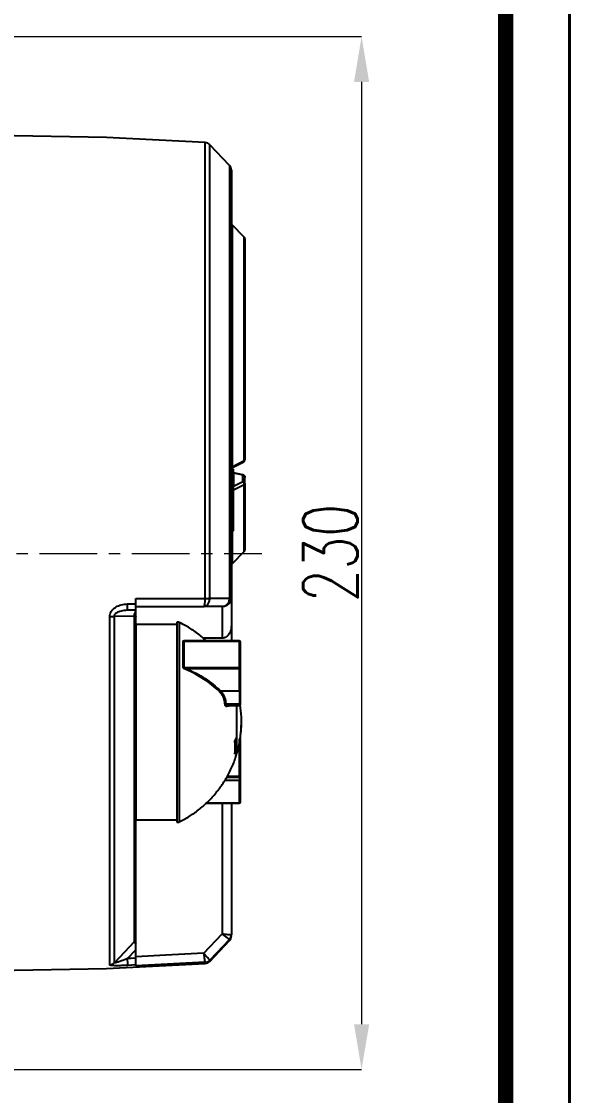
# Model space of a CAD drawing. Header units: millimetres. Extents: x 2126 to 3741, y 477 to 1658.
# Drawn here: x 3620.1 to 3740.7, y 1238 to 1474.4 of the extents above; entities that cross this region are included whole.
import ezdxf

# ---------------------------------------------------------------- set-up
doc = ezdxf.new("R2010")
doc.units = ezdxf.units.MM
doc.linetypes.add('CENTERX2', pattern=[20.32, 12.7, -2.54, 2.54, -2.54])
doc.layers.add('AM_5', color=3, linetype='Continuous', lineweight=25)
doc.layers.add('粗实线', color=7, linetype='Continuous', lineweight=40)
doc.styles.add('SLDTEXTSTYLE1', font='txt.shx', dxfattribs={"width": 0.7, "bigfont": 'gbcbig.shx'})
doc.dimstyles.new('SLDDIMSTYLE12$0', dxfattribs={"dimtxt": 12, "dimasz": 10, "dimexe": 0, "dimexo": 0.0625, "dimgap": 0.875, "dimtad": 1, "dimdec": 1, "dimlfac": 1.8, "dimrnd": 1e-09, "dimzin": 12, "dimdsep": 46, "dimtxsty": 'SLDTEXTSTYLE1', "dimcen": 0.09, "dimdle": 8.16, "dimclrd": 3, "dimclre": 3, "dimadec": 0, "dimazin": 3, "dimtfac": 1, "dimtdec": 1, "dimtofl": 0, "dimtmove": 0, "dimatfit": 3, "dimfxl": 0, "dimfrac": 2, "dimtolj": 1, "dimlwd": 5, "dimlwe": 5, "dimarcsym": 0})

# ---------------------------------------------------------------- blocks, each defined once
blk = doc.blocks.new('*D17')
at = {"layer": 'AM_5', "color": 3, "lineweight": 5, "transparency": 16777216}
blk.add_line((3507.42, 1471.1), (3694.98, 1471.1), dxfattribs=at)
at = {"layer": 'AM_5', "color": 3, "linetype": 'Continuous', "lineweight": 5, "transparency": 16777216}
for p, q in [((3694.98, 1461.1), (3694.98, 1253.67)), ((3507.42, 1243.67), (3694.98, 1243.67))]:
    blk.add_line(p, q, dxfattribs=at)
at = {"layer": 'AM_5', "color": 3, "transparency": 16777216}
for points in [[(3693.32, 1461.1), (3696.65, 1461.1), (3694.98, 1471.1)], [(3693.32, 1253.67), (3696.65, 1253.67), (3694.98, 1243.67)]]:
    blk.add_solid(points, dxfattribs=at)
at = {"layer": 'Defpoints', "color": 0, "transparency": 16777216}
for p in [(3507.36, 1471.1), (3507.36, 1243.67), (3694.98, 1243.67)]:
    blk.add_point(p, dxfattribs=at)
at = {"layer": 'AM_5', "color": 0, "transparency": 16777216, "insert": (3688.11, 1357.38), "char_height": 12, "attachment_point": 5, "rotation": 90, "style": 'SLDTEXTSTYLE1'}
blk.add_mtext('\\A1;230', dxfattribs=at)
blk = doc.blocks.new('图框2')
blk.add_line((23795.37, 6629.57), (23795.37, 7810.82))
at = {"const_width": 3.38}
blk.add_lwpolyline([(23781.31, 7796.75), (22251.31, 7796.75), (22251.31, 6643.63), (23781.31, 6643.63)], close=True, dxfattribs=at)

msp = doc.modelspace()

# ---------------------------------------------------------------- linework, layer by layer
at = {"color": 7, "linetype": 'Continuous', "lineweight": 25}
for p, q in [((3638.848, 1448.863), (3509.322, 1451.125)), ((3660.576, 1447.724), (3638.848, 1448.863)), ((3665.91, 1442.702), (3661.586, 1447.259)), ((3669.175, 1426.897), (3666.468, 1429.614)), ((3669.175, 1377.751), (3669.175, 1426.897)), ((3669.322, 1426.545), (3669.322, 1423.959)), ((3666.322, 1422.281), (3666.322, 1421.928)), ((3669.321, 1377.901), (3669.321, 1379.194)), ((3666.321, 1376.031), (3666.328, 1376.103)), ((3666.321, 1372.34), (3666.321, 1375.971)), ((3666.468, 1376.391), (3669.175, 1377.751)), ((3666.6, 1376.227), (3669.045, 1377.453)), ((3666.6, 1376.227), (3669.045, 1377.453)), ((3666.321, 1375.85), (3666.821, 1375.85)), ((3666.321, 1375.723), (3666.821, 1375.723)), ((3666.321, 1375.659), (3666.821, 1375.659)), ((3666.349, 1375.467), (3666.821, 1375.467)), ((3666.821, 1375.723), (3666.821, 1375.85)), ((3666.821, 1375.471), (3666.821, 1375.723)), ((3666.821, 1375.467), (3666.821, 1375.659)), ((3666.821, 1375.072), (3666.821, 1375.467)), ((3666.821, 1375.34), (3666.821, 1375.467)), ((3666.821, 1375.051), (3666.821, 1375.34)), ((3666.821, 1375.051), (3668.821, 1374.583)), ((3668.821, 1374.583), (3666.821, 1375.051)), ((3666.821, 1375.051), (3666.821, 1372.399)), ((3668.821, 1373.138), (3668.821, 1374.583)), ((3669.053, 1374.527), (3668.867, 1374.605)), ((3669.053, 1374.527), (3668.867, 1374.605)), ((3669.257, 1374.285), (3669.285, 1374.203)), ((3669.305, 1374.144), (3669.289, 1374.209)), ((3669.305, 1374.129), (3669.321, 1373.998)), ((3669.321, 1372.705), (3669.321, 1373.998)), ((3666.321, 1372.399), (3666.821, 1372.399)), ((3666.321, 1372.262), (3666.821, 1372.262)), ((3666.321, 1371.85), (3666.821, 1371.85)), ((3666.821, 1372.134), (3668.821, 1373.138)), ((3666.821, 1371.322), (3669.175, 1372.502)), ((3666.821, 1372.262), (3666.821, 1372.399)), ((3666.821, 1371.85), (3666.821, 1372.262)), ((3669.175, 1357.737), (3669.175, 1372.502)), ((3666.321, 1370.414), (3666.821, 1370.414)), ((3666.821, 1364.231), (3666.821, 1370.414)), ((3666.321, 1362.932), (3666.321, 1365.676)), ((3666.321, 1364.231), (3666.821, 1364.231)), ((3666.321, 1362.795), (3666.821, 1362.795)), ((3666.321, 1362.383), (3666.821, 1362.383)), ((3666.321, 1362.367), (3666.821, 1362.367)), ((3666.321, 1362.246), (3666.821, 1362.246)), ((3666.468, 1362.246), (3666.468, 1355.03)), ((3666.821, 1362.383), (3666.821, 1362.795)), ((3666.468, 1355.03), (3669.175, 1357.737)), ((3643.456, 1346.166), (3645.321, 1346.198)), ((3645.321, 1346.198), (3645.321, 1347.374)), ((3645.321, 1347.374), (3660.575, 1347.372)), ((3645.321, 1345.594), (3660.272, 1345.594)), ((3660.272, 1345.594), (3660.5, 1345.656)), ((3660.272, 1345.594), (3660.317, 1345.646)), ((3664.321, 1345.594), (3660.272, 1345.594)), ((3660.576, 1347.39), (3660.575, 1347.372)), ((3661.582, 1347.372), (3661.585, 1347.441)), ((3661.585, 1347.441), (3665.908, 1347.433)), ((3664.321, 1345.594), (3664.321, 1338.642)), ((3665.908, 1347.433), (3665.909, 1347.474)), ((3666.321, 1347.594), (3666.315, 1347.433)), ((3640.585, 1343.477), (3644.909, 1343.56)), ((3642.922, 1344.825), (3643.416, 1344.872)), ((3643.083, 1344.802), (3643.403, 1344.85)), ((3643.403, 1344.85), (3645.321, 1344.883)), ((3645.321, 1343.409), (3645.321, 1344.584)), ((3654.321, 1341.678), (3645.321, 1341.678)), ((3654.821, 1342.178), (3654.321, 1342.178)), ((3654.321, 1342.178), (3654.321, 1304.622)), ((3654.821, 1342.178), (3654.821, 1304.622)), ((3666.321, 1341.342), (3666.321, 1338.028)), ((3664.321, 1338.642), (3660.095, 1338.642)), ((3655.742, 1332.226), (3655.742, 1338.014)), ((3668.121, 1338.028), (3655.836, 1338.028)), ((3655.838, 1337.994), (3655.838, 1332.213)), ((3655.838, 1337.994), (3668.121, 1337.994)), ((3668.121, 1338.028), (3668.121, 1337.97)), ((3668.121, 1337.994), (3668.121, 1338.028)), ((3668.121, 1332.213), (3668.121, 1337.994)), ((3668.321, 1334.794), (3668.321, 1337.828)), ((3668.321, 1335.239), (3668.321, 1337.828)), ((3668.321, 1332.101), (3668.321, 1335.239)), ((3655.838, 1332.213), (3668.121, 1332.213)), ((3656.409, 1331.959), (3668.121, 1331.959)), ((3668.121, 1331.959), (3668.121, 1332.213)), ((3668.121, 1327.027), (3668.121, 1331.959)), ((3668.321, 1327.168), (3668.321, 1332.101)), ((3663.941, 1327.027), (3668.121, 1327.027)), ((3668.121, 1327.027), (3668.121, 1324.102)), ((3668.121, 1324.102), (3665.096, 1324.102)), ((3668.121, 1323.907), (3668.121, 1324.102)), ((3665.472, 1323.654), (3665.225, 1323.621)), ((3665.395, 1323.845), (3668.121, 1323.845)), ((3665.398, 1323.849), (3665.518, 1323.865)), ((3665.398, 1323.849), (3668.121, 1323.849)), ((3667.518, 1316.849), (3667.518, 1323.845)), ((3667.521, 1313.178), (3667.521, 1323.845)), ((3668.121, 1323.849), (3668.121, 1323.907)), ((3668.121, 1323.845), (3668.121, 1323.849)), ((3667.11, 1315.935), (3667.518, 1316.849)), ((3668.121, 1308.275), (3668.121, 1316.511)), ((3668.321, 1316.291), (3668.321, 1316.307)), ((3667.518, 1314.02), (3667.11, 1313.107)), ((3667.185, 1314.02), (3667.518, 1314.02)), ((3667.486, 1313.178), (3667.521, 1313.178)), ((3667.518, 1313.178), (3667.518, 1314.02)), ((3668.021, 1314.132), (3668.321, 1314.132)), ((3665.315, 1308.081), (3668.121, 1308.081)), ((3665.398, 1308.275), (3668.121, 1308.275)), ((3668.121, 1308.139), (3668.121, 1308.275)), ((3668.121, 1308.081), (3668.121, 1308.139)), ((3668.121, 1308.088), (3668.121, 1308.081)), ((3668.121, 1308.081), (3668.121, 1307.319)), ((3668.321, 1305.117), (3668.321, 1308.255)), ((3668.321, 1307.46), (3668.321, 1307.965)), ((3668.321, 1302.528), (3668.321, 1307.46)), ((3668.121, 1307.319), (3664.877, 1307.319)), ((3668.121, 1302.386), (3668.121, 1307.319)), ((3668.321, 1302.528), (3668.321, 1305.117)), ((3654.321, 1304.622), (3654.321, 1298.178)), ((3654.821, 1304.622), (3654.821, 1298.178)), ((3660.773, 1302.328), (3668.121, 1302.328)), ((3660.835, 1302.386), (3668.121, 1302.386)), ((3664.321, 1302.328), (3664.321, 1273.553)), ((3666.321, 1302.328), (3666.321, 1273.353)), ((3668.121, 1302.328), (3668.121, 1302.386)), ((3668.121, 1302.362), (3668.121, 1302.328)), ((3645.321, 1298.678), (3654.321, 1298.678)), ((3654.321, 1298.178), (3654.821, 1298.178)), ((3660.272, 1269.273), (3664.321, 1273.553)), ((3665.908, 1272.325), (3661.585, 1267.755)), ((3661.585, 1267.508), (3665.909, 1272.064)), ((3665.909, 1272.323), (3665.908, 1272.325)), ((3665.909, 1272.323), (3665.909, 1272.064)), ((3666.318, 1273.354), (3666.321, 1273.353)), ((3644.909, 1271.78), (3640.585, 1267.193)), ((3643.469, 1268.103), (3645.321, 1270.067)), ((3645.321, 1268.197), (3645.321, 1270.067)), ((3660.575, 1267.292), (3645.321, 1266.49)), ((3660.575, 1267.292), (3660.575, 1267.291)), ((3660.575, 1267.043), (3660.575, 1267.291)), ((3661.585, 1267.755), (3661.583, 1267.758)), ((3661.585, 1267.508), (3661.585, 1267.755)), ((3509.321, 1263.644), (3638.847, 1265.904)), ((3638.847, 1265.904), (3660.575, 1267.043)), ((3645.321, 1266.704), (3643.522, 1266.612)), ((3645.321, 1266.49), (3645.321, 1266.704))]:
    msp.add_line(p, q, dxfattribs=at)
at = {"color": 1, "linetype": 'CENTERX2', "lineweight": 18}
msp.add_line((3034.821, 1357.277), (3673.038, 1357.277), dxfattribs=at)
at = {"color": 7, "linetype": 'Continuous', "lineweight": 25, "flags": 128}
for points in [[(3660.576, 1347.39), (3660.576, 1352.998), (3660.576, 1358.623), (3660.576, 1364.243), (3660.576, 1369.836), (3660.576, 1375.382), (3660.576, 1380.857), (3660.576, 1386.242), (3660.576, 1391.514), (3660.576, 1396.654), (3660.576, 1401.642), (3660.576, 1406.458), (3660.576, 1411.084), (3660.576, 1415.502), (3660.576, 1419.694), (3660.576, 1423.645), (3660.576, 1427.338), (3660.576, 1430.761), (3660.576, 1433.899), (3660.576, 1436.74), (3660.576, 1439.273), (3660.576, 1441.489), (3660.576, 1443.379), (3660.576, 1444.935), (3660.576, 1446.152), (3660.576, 1447.024), (3660.576, 1447.549), (3660.576, 1447.724)], [(3661.585, 1347.441), (3661.586, 1353.126), (3661.586, 1358.828), (3661.586, 1364.523), (3661.586, 1370.191), (3661.586, 1375.806), (3661.586, 1381.348), (3661.586, 1386.792), (3661.586, 1392.119), (3661.586, 1397.306), (3661.586, 1402.332), (3661.586, 1407.177), (3661.586, 1411.821), (3661.586, 1416.247), (3661.586, 1420.435), (3661.586, 1424.37), (3661.586, 1428.035), (3661.586, 1431.416), (3661.586, 1434.498), (3661.586, 1437.27), (3661.586, 1439.721), (3661.586, 1441.84), (3661.586, 1443.619), (3661.586, 1445.051), (3661.586, 1446.13), (3661.586, 1446.852), (3661.586, 1447.214), (3661.586, 1447.259)], [(3665.91, 1442.702), (3665.91, 1442.523), (3665.91, 1441.985), (3665.91, 1441.091), (3665.91, 1439.844), (3665.91, 1438.251), (3665.91, 1436.317), (3665.91, 1434.05), (3665.91, 1431.461), (3665.91, 1428.56), (3665.91, 1425.36), (3665.91, 1421.873), (3665.91, 1418.115), (3665.91, 1414.101), (3665.91, 1409.849), (3665.91, 1405.375), (3665.91, 1400.7), (3665.91, 1395.842), (3665.91, 1390.823), (3665.91, 1385.662), (3665.909, 1380.383), (3665.909, 1375.006), (3665.909, 1369.556), (3665.909, 1364.054), (3665.909, 1358.524), (3665.909, 1352.99), (3665.909, 1347.474)], [(3666.468, 1429.614), (3666.468, 1429.114), (3666.468, 1428.235), (3666.468, 1426.985), (3666.468, 1425.378), (3666.468, 1423.43), (3666.468, 1421.161), (3666.468, 1418.595), (3666.468, 1415.758), (3666.468, 1412.68), (3666.468, 1409.392), (3666.468, 1405.928), (3666.468, 1402.324), (3666.468, 1398.618), (3666.468, 1394.847), (3666.468, 1391.051), (3666.468, 1387.268), (3666.468, 1383.539), (3666.468, 1379.9), (3666.468, 1376.391)], [(3666.321, 1376.188), (3666.321, 1378.019), (3666.321, 1380.983), (3666.321, 1384.083), (3666.321, 1387.281), (3666.321, 1390.539), (3666.321, 1393.817), (3666.322, 1397.075), (3666.322, 1400.273), (3666.322, 1403.373), (3666.322, 1406.337), (3666.322, 1409.13), (3666.322, 1411.716), (3666.322, 1414.066), (3666.322, 1416.15), (3666.322, 1417.942), (3666.322, 1419.422), (3666.322, 1420.572), (3666.322, 1421.376), (3666.322, 1421.826), (3666.322, 1421.928)], [(3666.821, 1375.051), (3666.837, 1375.065), (3666.852, 1375.072), (3666.866, 1375.073), (3666.879, 1375.067), (3666.889, 1375.054), (3666.897, 1375.036)], [(3639.575, 1266.731), (3639.575, 1267.689), (3639.575, 1269.017), (3639.575, 1270.711), (3639.576, 1272.762), (3639.576, 1275.163), (3639.576, 1277.904), (3639.576, 1280.973), (3639.576, 1284.359), (3639.576, 1288.045), (3639.576, 1292.019), (3639.576, 1296.262), (3639.576, 1300.758), (3639.576, 1305.488), (3639.576, 1310.432), (3639.576, 1315.571), (3639.576, 1320.882), (3639.576, 1326.344), (3639.576, 1331.934), (3639.576, 1337.629), (3639.576, 1343.406)], [(3640.585, 1267.193), (3640.585, 1268.146), (3640.585, 1269.467), (3640.585, 1271.152), (3640.585, 1273.193), (3640.585, 1275.582), (3640.585, 1278.309), (3640.585, 1281.362), (3640.585, 1284.73), (3640.585, 1288.398), (3640.585, 1292.351), (3640.585, 1296.573), (3640.585, 1301.046), (3640.585, 1305.752), (3640.585, 1310.671), (3640.585, 1315.783), (3640.585, 1321.067), (3640.585, 1326.502), (3640.585, 1332.063), (3640.585, 1337.73), (3640.585, 1343.477)], [(3644.909, 1343.56), (3644.909, 1337.882), (3644.909, 1332.29), (3644.909, 1326.812), (3644.909, 1321.47), (3644.909, 1316.29), (3644.909, 1311.293), (3644.909, 1306.504), (3644.909, 1301.943), (3644.909, 1297.63), (3644.909, 1293.585), (3644.909, 1289.827), (3644.909, 1286.371), (3644.909, 1283.234), (3644.909, 1280.429), (3644.909, 1277.97), (3644.909, 1275.867), (3644.909, 1274.129), (3644.909, 1272.765), (3644.909, 1271.78)], [(3645.321, 1341.678), (3645.321, 1341.609), (3645.321, 1341.213), (3645.321, 1340.472), (3645.321, 1339.397), (3645.321, 1338.007), (3645.321, 1336.324), (3645.321, 1334.376), (3645.321, 1332.194), (3645.321, 1329.816), (3645.321, 1327.279), (3645.321, 1324.626), (3645.321, 1321.899), (3645.321, 1319.145), (3645.321, 1316.407), (3645.321, 1313.731), (3645.321, 1311.161), (3645.321, 1308.739), (3645.321, 1306.505), (3645.321, 1304.496), (3645.321, 1302.744), (3645.321, 1301.278), (3645.321, 1300.123), (3645.321, 1299.297), (3645.321, 1298.813), (3645.321, 1298.678)], [(3668.121, 1332.213), (3668.16, 1332.211), (3668.198, 1332.204), (3668.232, 1332.194), (3668.263, 1332.18), (3668.287, 1332.163), (3668.306, 1332.144), (3668.317, 1332.123), (3668.321, 1332.101)], [(3645.321, 1268.197), (3644.284, 1268.144), (3643.469, 1268.103)], [(3660.272, 1269.273), (3651.899, 1268.833), (3645.321, 1268.488)]]:
    msp.add_lwpolyline(points, dxfattribs=at)
at = {"color": 7, "linetype": 'Continuous', "lineweight": 25}
for centre, radius, start, end in [((3660.498, 1446.226), 1.5, 43.49969, 86.99969), ((3664.822, 1441.67), 1.5, 359.99969, 43.49969), ((3666.819, 1429.966), 0.498, 180.0161, 225.11705), ((3668.825, 1426.545), 0.497, 0.01882, 45.13639), ((3668.822, 1426.545), 0.5, 359.99969, 44.79592), ((3666.515, 1376.198), 0.198, 103.88416, 168.00896), ((3668.821, 1377.901), 0.5, 296.63012, 359.99969), ((3669.129, 1377.943), 0.197, 283.44681, 347.66321), ((3668.862, 1374.557), 0.0477, 83.56953, 147.17328), ((3669.056, 1374.5), 0.0277, 97.12051, 149.18729), ((3666.708, 1372.568), 0.386, 180.21967, 206.01538), ((3668.853, 1372.668), 0.47, 4.40164, 93.81095), ((3669.073, 1372.73), 0.25, 294.15126, 354.20295), ((3668.821, 1358.09), 0.5, 314.99969, 359.99969), ((3666.821, 1354.676), 0.5, 134.99969, 179.99969), ((3637.206, 1345.755), 6.263, 351.68842, 3.7557), ((3661.079, 1357.245), 9.886, 267.083, 272.91637), ((3660.587, 1357.107), 9.717, 269.93747, 275.9006), ((3666.111, 1349.264), 1.842, 263.65489, 276.34449), ((3665.952, 1348.094), 0.622, 266.06012, 306.40262), ((3639.585, 1350.47), 7.063, 269.92223, 278.13872), ((3646.584, 1343.481), 1.677, 138.87029, 177.29865), ((3655.837, 1338.227), 0.233, 246.02224, 270.18014), ((3668.137, 1337.81), 0.185, 5.85563, 94.8496), ((3655.836, 1332.544), 0.331, 253.51988, 270.27832), ((3656.794, 1331.657), 0.49, 141.82926, 172.1209), ((3647.728, 1310.469), 22.921, 45.54722, 68.01561), ((3668.146, 1332.136), 0.179, 261.95022, 348.57794), ((3664.075, 1326.752), 0.305, 116.01, 165.05926), ((3668.146, 1327.204), 0.179, 261.95022, 348.57794), ((3665.068, 1324.568), 0.467, 252.26466, 273.46457), ((3668.168, 1323.875), 0.232, 48.45888, 101.56082), ((3668.121, 1324.049), 0.2, 269.98722, 359.98721), ((3668.121, 1324.045), 0.2, 269.99969, 359.99969), ((3665.418, 1323.654), 0.196, 95.78901, 189.85034), ((3644.042, 1320.178), 24.5, 350.87791, 359.99969), ((3655.592, 1314.521), 11.604, 352.99933, 7.00005), ((3668.171, 1309.974), 1.7, 268.31568, 275.06344), ((3668.125, 1308.284), 0.196, 268.95412, 358.91449), ((3668.146, 1307.496), 0.179, 261.95022, 348.57794), ((3668.146, 1302.563), 0.179, 261.95022, 348.57794), ((3668.137, 1302.547), 0.185, 265.14978, 354.14375), ((3664.816, 1273.356), 1.502, 316.65544, 359.93159), ((3664.828, 1273.353), 1.493, 316.39345, 359.98594), ((3664.821, 1273.097), 1.5, 316.49969, 359.99969), ((3653.441, 1280.039), 11.875, 224.06966, 226.85818), ((3616.787, 1266.42), 26.736, 0.41239, 3.60861), ((3660.493, 1268.794), 1.504, 273.13792, 316.44856), ((3660.497, 1268.791), 1.502, 272.97726, 316.40216), ((3660.497, 1268.54), 1.5, 272.99969, 316.49969), ((3639.499, 1268.235), 1.506, 272.92959, 316.19309)]:
    msp.add_arc(centre, radius, start, end, dxfattribs=at)
for points in [[(3666.322, 1441.67), (3666.322, 1441.58), (3666.322, 1441.399), (3666.322, 1439.944), (3666.322, 1437.639), (3666.322, 1434.424), (3666.322, 1430.358), (3666.322, 1425.481), (3666.322, 1419.847), (3666.322, 1413.519), (3666.322, 1406.567), (3666.322, 1399.069), (3666.321, 1391.108), (3666.321, 1382.773), (3666.321, 1374.154), (3666.321, 1365.352), (3666.321, 1356.453), (3666.321, 1350.547), (3666.321, 1347.594)], [(3669.322, 1426.545), (3669.322, 1426.377), (3669.322, 1426.043), (3669.322, 1424.926), (3669.322, 1423.376), (3669.322, 1421.372), (3669.322, 1418.953), (3669.322, 1416.152), (3669.322, 1413.01), (3669.322, 1409.571), (3669.322, 1405.885), (3669.322, 1402.005), (3669.322, 1397.987), (3669.321, 1393.889), (3669.321, 1389.767), (3669.321, 1385.688), (3669.321, 1381.689), (3669.321, 1379.164), (3669.321, 1377.901)], [(3666.321, 1375.584), (3666.326, 1375.538), (3666.337, 1375.444), (3666.401, 1375.367), (3666.433, 1375.328)], [(3669.321, 1372.705), (3669.321, 1371.609), (3669.321, 1369.418), (3669.321, 1366.536), (3669.321, 1364.006), (3669.321, 1361.89), (3669.321, 1360.208), (3669.321, 1358.998), (3669.321, 1358.233), (3669.321, 1358.138), (3669.321, 1358.09)], [(3666.321, 1347.594), (3666.321, 1347.516), (3666.321, 1347.36), (3666.321, 1346.092), (3666.321, 1344.161), (3666.321, 1342.282), (3666.321, 1341.342)], [(3656.409, 1331.959), (3657.85, 1331.28), (3660.734, 1329.92), (3662.872, 1327.991), (3663.941, 1327.027)]]:
    msp.add_open_spline(points, degree=3, dxfattribs=at)
for points, knots in [([(3669.321, 1392.383), (3669.321, 1393.638), (3669.322, 1396.147), (3669.322, 1399.858), (3669.322, 1402.582), (3669.322, 1404.372), (3669.322, 1405.293), (3669.322, 1406.2), (3669.322, 1407.094), (3669.322, 1407.973), (3669.322, 1408.563), (3669.322, 1408.976), (3669.322, 1409.452), (3669.322, 1410.167), (3669.322, 1410.983), (3669.322, 1411.691), (3669.322, 1412.375), (3669.322, 1413.059), (3669.322, 1413.546), (3669.322, 1414.283), (3669.322, 1415.166), (3669.322, 1416.334), (3669.322, 1417.315), (3669.322, 1418.152), (3669.322, 1418.795), (3669.322, 1419.305), (3669.322, 1419.74), (3669.322, 1420.153), (3669.322, 1420.555), (3669.322, 1420.832), (3669.322, 1421.21), (3669.322, 1421.629), (3669.322, 1422.151), (3669.322, 1422.589), (3669.322, 1422.913), (3669.322, 1423.145), (3669.322, 1423.305), (3669.322, 1423.451), (3669.322, 1423.548), (3669.322, 1423.625), (3669.322, 1423.702), (3669.322, 1423.806), (3669.322, 1423.896), (3669.322, 1423.942), (3669.322, 1423.959)], [0, 0, 0, 0, 0.0803647, 0.1607294, 0.2410941, 0.2624684, 0.283842, 0.3052151, 0.3265873, 0.3479574, 0.3693255, 0.3704427, 0.3788854, 0.405204, 0.4251182, 0.4428013, 0.4618483, 0.4808946, 0.4999402, 0.5035205, 0.5449145, 0.57896, 0.6143836, 0.643615, 0.6685119, 0.6871043, 0.7041218, 0.7223404, 0.7405585, 0.758776, 0.762108, 0.7964253, 0.8245029, 0.853496, 0.8824879, 0.8971785, 0.9118685, 0.9265578, 0.9412466, 0.9442716, 0.9541998, 0.9705965, 0.9890576, 1, 1, 1, 1]), ([(3669.321, 1379.194), (3669.321, 1379.489), (3669.321, 1380.081), (3669.321, 1380.983), (3669.321, 1381.895), (3669.321, 1382.817), (3669.321, 1383.748), (3669.321, 1384.687), (3669.321, 1385.335), (3669.321, 1385.811), (3669.321, 1386.367), (3669.321, 1387.211), (3669.321, 1388.171), (3669.321, 1389.858), (3669.321, 1391.25), (3669.321, 1392.383)], [0, 0, 0, 0, 0.07144385, 0.14288374, 0.21431988, 0.28576303, 0.35720674, 0.42863778, 0.50005558, 0.50406448, 0.53604837, 0.6252562, 0.69323765, 0.75009307, 1, 1, 1, 1]), ([(3666.35, 1376.076), (3666.356, 1376.076), (3666.376, 1376.073), (3666.443, 1376.134), (3666.545, 1376.194), (3666.597, 1376.225)], [0, 0, 0, 0, 0.1601422, 0.5688581, 1, 1, 1, 1]), ([(3666.592, 1376.225), (3666.591, 1376.223), (3666.571, 1376.208), (3666.539, 1376.21), (3666.499, 1376.226), (3666.476, 1376.274), (3666.467, 1376.335), (3666.468, 1376.372), (3666.468, 1376.391)], [0, 0, 0, 0, 0.0284628, 0.3120488, 0.569439, 0.7930567, 0.8963599, 1, 1, 1, 1]), ([(3669.044, 1377.455), (3669.056, 1377.461), (3669.089, 1377.478), (3669.127, 1377.525), (3669.17, 1377.611), (3669.173, 1377.696), (3669.175, 1377.751)], [0, 0, 0, 0, 0.14054005, 0.37467991, 0.58989364, 1, 1, 1, 1]), ([(3666.452, 1375.33), (3666.424, 1375.357), (3666.368, 1375.41), (3666.343, 1375.474), (3666.331, 1375.506)], [0, 0, 0, 0, 0.5052965, 1, 1, 1, 1]), ([(3666.433, 1375.328), (3666.433, 1375.336), (3666.433, 1375.35), (3666.415, 1375.362), (3666.386, 1375.361), (3666.359, 1375.35), (3666.345, 1375.344)], [0, 0, 0, 0, 0.2336109, 0.4844564, 0.7436939, 1, 1, 1, 1]), ([(3666.433, 1375.328), (3666.458, 1375.298), (3666.51, 1375.235), (3666.641, 1375.128), (3666.749, 1375.082), (3666.821, 1375.051)], [0, 0, 0, 0, 0.233085, 0.4930073, 1, 1, 1, 1]), ([(3668.821, 1374.583), (3668.861, 1374.576), (3668.934, 1374.562), (3669.002, 1374.529), (3669.033, 1374.514)], [0, 0, 0, 0, 0.5446681, 1, 1, 1, 1]), ([(3669.033, 1374.514), (3669.075, 1374.486), (3669.164, 1374.428), (3669.25, 1374.303), (3669.309, 1374.157), (3669.317, 1374.057), (3669.321, 1373.998)], [0, 0, 0, 0, 0.2427138, 0.5154318, 0.7146901, 1, 1, 1, 1]), ([(3669.033, 1374.461), (3669.075, 1374.436), (3669.164, 1374.384), (3669.249, 1374.272), (3669.309, 1374.141), (3669.317, 1374.051), (3669.321, 1373.998)], [0, 0, 0, 0, 0.2421389, 0.5153871, 0.7139591, 1, 1, 1, 1]), ([(3669.298, 1374.164), (3669.301, 1374.156), (3669.32, 1374.103), (3669.321, 1374.046), (3669.321, 1373.998)], [0, 0, 0, 0, 0.1515723, 1, 1, 1, 1]), ([(3666.821, 1367.254), (3666.821, 1367.877), (3666.821, 1369.122), (3666.821, 1370.592), (3666.821, 1371.528), (3666.821, 1372.042), (3666.821, 1372.352), (3666.821, 1372.383), (3666.821, 1372.399)], [0, 0, 0, 0, 0.25015941, 0.49958066, 0.62466902, 0.74973011, 0.87480959, 1, 1, 1, 1]), ([(3666.821, 1370.414), (3666.821, 1370.737), (3666.821, 1371.14), (3666.821, 1371.568), (3666.821, 1371.75), (3666.821, 1371.81), (3666.821, 1371.85)], [0, 0, 0, 0, 0.4996211, 0.6251499, 0.7494732, 1, 1, 1, 1]), ([(3669.149, 1372.705), (3669.134, 1372.749), (3669.101, 1372.844), (3669.019, 1372.973), (3668.921, 1373.078), (3668.854, 1373.118), (3668.821, 1373.138)], [0, 0, 0, 0, 0.239538, 0.5175571, 0.7682031, 1, 1, 1, 1]), ([(3669.175, 1372.502), (3669.175, 1372.534), (3669.176, 1372.599), (3669.158, 1372.669), (3669.149, 1372.705)], [0, 0, 0, 0, 0.49355373, 1, 1, 1, 1]), ([(3666.821, 1362.246), (3666.821, 1362.249), (3666.821, 1362.256), (3666.821, 1362.343), (3666.821, 1362.572), (3666.821, 1363.093), (3666.821, 1364.045), (3666.821, 1365.486), (3666.821, 1366.664), (3666.821, 1367.254)], [0, 0, 0, 0, 0.06265322, 0.12530292, 0.25030366, 0.37521459, 0.50021885, 0.74968949, 1, 1, 1, 1]), ([(3666.821, 1362.795), (3666.821, 1362.835), (3666.821, 1362.895), (3666.821, 1363.074), (3666.821, 1363.504), (3666.821, 1363.908), (3666.821, 1364.231)], [0, 0, 0, 0, 0.2505117, 0.3752446, 0.5001647, 1, 1, 1, 1]), ([(3639.576, 1343.406), (3639.596, 1343.616), (3639.638, 1344.049), (3639.958, 1344.631), (3640.394, 1345.135), (3641.096, 1345.64), (3642.129, 1346.066), (3643.001, 1346.131), (3643.456, 1346.166)], [0, 0, 0, 0, 0.1207862, 0.249076, 0.3731346, 0.5013753, 0.7404661, 1, 1, 1, 1]), ([(3645.321, 1344.883), (3645.321, 1344.89), (3645.321, 1344.904), (3645.321, 1345.019), (3645.321, 1345.256), (3645.321, 1345.669), (3645.321, 1346.024), (3645.321, 1346.198)], [0, 0, 0, 0, 0.150225, 0.2871088, 0.5005337, 0.7538342, 1, 1, 1, 1]), ([(3660.317, 1345.646), (3660.338, 1345.663), (3660.395, 1345.708), (3660.476, 1346.059), (3660.55, 1346.635), (3660.567, 1347.125), (3660.575, 1347.372)], [0, 0, 0, 0, 0.1562523, 0.4311744, 0.7127035, 1, 1, 1, 1]), ([(3660.5, 1345.656), (3660.577, 1345.67), (3660.812, 1345.716), (3661.153, 1346.06), (3661.473, 1346.634), (3661.545, 1347.125), (3661.582, 1347.372)], [0, 0, 0, 0, 0.138581, 0.419261, 0.7066865, 1, 1, 1, 1]), ([(3665.908, 1347.433), (3665.868, 1347.179), (3665.791, 1346.677), (3665.407, 1346.074), (3664.9, 1345.67), (3664.513, 1345.619), (3664.321, 1345.594)], [0, 0, 0, 0, 0.2577147, 0.5100976, 0.7565093, 1, 1, 1, 1]), ([(3666.315, 1347.433), (3666.27, 1347.195), (3666.178, 1346.703), (3665.735, 1346.124), (3665.234, 1345.79), (3664.763, 1345.623), (3664.475, 1345.604), (3664.321, 1345.594)], [0, 0, 0, 0, 0.24183895, 0.49912391, 0.70899919, 0.84445044, 1, 1, 1, 1]), ([(3640.585, 1343.477), (3640.587, 1343.544), (3640.59, 1343.678), (3640.674, 1343.872), (3640.804, 1344.047), (3641.147, 1344.361), (3641.923, 1344.709), (3642.653, 1344.767), (3643.083, 1344.802)], [0, 0, 0, 0, 0.0635988, 0.1268625, 0.1941501, 0.267332, 0.5677277, 1, 1, 1, 1]), ([(3644.909, 1343.56), (3645.015, 1343.542), (3645.183, 1343.513), (3645.301, 1343.459), (3645.314, 1343.427), (3645.321, 1343.409)], [0, 0, 0, 0, 0.4463965, 0.7099365, 1, 1, 1, 1]), ([(3645.321, 1344.584), (3645.321, 1344.673), (3645.321, 1344.85), (3645.321, 1344.872), (3645.321, 1344.883)], [0, 0, 0, 0, 0.5015357, 1, 1, 1, 1]), ([(3645.321, 1272.84), (3645.321, 1273.23), (3645.321, 1273.672), (3645.321, 1274.371), (3645.321, 1274.598), (3645.321, 1274.835), (3645.321, 1275.082), (3645.321, 1275.34), (3645.321, 1275.528), (3645.321, 1275.71), (3645.321, 1276.032), (3645.321, 1276.551), (3645.321, 1277.183), (3645.321, 1277.765), (3645.321, 1278.261), (3645.321, 1278.689), (3645.321, 1279.027), (3645.321, 1279.373), (3645.321, 1279.727), (3645.321, 1280.089), (3645.321, 1280.348), (3645.321, 1280.599), (3645.321, 1281.119), (3645.321, 1281.992), (3645.321, 1283.101), (3645.321, 1284.382), (3645.321, 1285.782), (3645.321, 1287.184), (3645.321, 1288.069), (3645.321, 1288.844), (3645.321, 1289.719), (3645.321, 1290.92), (3645.321, 1291.966), (3645.321, 1292.832), (3645.321, 1293.506), (3645.321, 1294.189), (3645.321, 1294.882), (3645.321, 1295.583), (3645.321, 1296.078), (3645.321, 1296.522), (3645.321, 1297.971), (3645.321, 1300.485), (3645.321, 1304.035), (3645.321, 1307.467), (3645.321, 1310.869), (3645.321, 1314.535), (3645.321, 1319.615), (3645.321, 1326.459), (3645.321, 1334.795), (3645.321, 1340.538), (3645.321, 1343.409)], [0, 0, 0, 0, 0.0669054, 0.0756699, 0.0844343, 0.0931986, 0.1019628, 0.110727, 0.119491, 0.1204246, 0.1282783, 0.1499631, 0.1666235, 0.1807533, 0.1958166, 0.2037808, 0.2117449, 0.219709, 0.2276731, 0.2356371, 0.2436011, 0.2444503, 0.2516161, 0.2765316, 0.2974645, 0.315335, 0.3470796, 0.3706379, 0.3847586, 0.3894352, 0.4071383, 0.4252052, 0.4432721, 0.4527358, 0.4621996, 0.4716633, 0.481127, 0.4905907, 0.5000544, 0.5009281, 0.5082098, 0.5573213, 0.596775, 0.6369947, 0.6768853, 0.7110643, 0.7564848, 0.8376565, 0.9188283, 1, 1, 1, 1]), ([(3660.816, 1338.028), (3660.8, 1338.044), (3660.181, 1338.69), (3658.78, 1339.773), (3656.821, 1341.147), (3655.464, 1341.829), (3654.882, 1342.12)], [0, 0, 0, 0, 0.00919183, 0.37082136, 0.73055161, 1, 1, 1, 1]), ([(3666.321, 1341.342), (3666.298, 1341.035), (3666.251, 1340.42), (3665.929, 1339.699), (3665.554, 1339.207), (3665.2, 1338.905), (3664.786, 1338.687), (3664.476, 1338.657), (3664.321, 1338.642)], [0, 0, 0, 0, 0.24908402, 0.49841553, 0.62782199, 0.74923389, 0.87440408, 1, 1, 1, 1]), ([(3655.742, 1338.014), (3655.743, 1338.023), (3655.745, 1338.04), (3655.767, 1338.066), (3655.834, 1338.088), (3656.017, 1338.074), (3656.192, 1338.009), (3656.308, 1337.966)], [0, 0, 0, 0, 0.0577492, 0.1171536, 0.2515259, 0.5011744, 1, 1, 1, 1]), ([(3656.204, 1338.003), (3656.168, 1338.009), (3656.076, 1338.026), (3655.959, 1338.031), (3655.873, 1338.024), (3655.845, 1338.01), (3655.839, 1338.001), (3655.838, 1337.997), (3655.838, 1337.994)], [0, 0, 0, 0, 0.2547299, 0.6618691, 0.8675208, 0.9398473, 0.9708547, 1, 1, 1, 1]), ([(3656.308, 1331.724), (3656.192, 1331.78), (3656.017, 1331.864), (3655.834, 1332.026), (3655.767, 1332.126), (3655.745, 1332.186), (3655.743, 1332.213), (3655.742, 1332.226)], [0, 0, 0, 0, 0.4973637, 0.7473602, 0.8823614, 0.9420119, 1, 1, 1, 1]), ([(3655.838, 1332.213), (3655.838, 1332.209), (3655.839, 1332.202), (3655.846, 1332.185), (3655.874, 1332.15), (3655.961, 1332.096), (3656.144, 1332.022), (3656.304, 1331.984), (3656.409, 1331.959)], [0, 0, 0, 0, 0.01994941, 0.04121068, 0.0909977, 0.23337847, 0.50065114, 1, 1, 1, 1]), ([(3668.321, 1332.064), (3668.321, 1332.156), (3668.321, 1332.338), (3668.321, 1332.712), (3668.321, 1332.896)], [0, 0, 0, 0, 0.5088221, 1, 1, 1, 1]), ([(3668.321, 1326.33), (3668.321, 1326.722), (3668.321, 1327.515), (3668.321, 1328.949), (3668.321, 1330.489), (3668.321, 1331.55), (3668.321, 1332.075)], [0, 0, 0, 0, 0.2473879, 0.5, 0.7526121, 1, 1, 1, 1]), ([(3664.926, 1324.124), (3664.902, 1324.386), (3664.855, 1324.911), (3664.586, 1325.67), (3664.225, 1326.331), (3663.928, 1326.665), (3663.78, 1326.831)], [0, 0, 0, 0, 0.2498124, 0.4998445, 0.7502398, 1, 1, 1, 1]), ([(3663.941, 1327.027), (3664.101, 1326.833), (3664.403, 1326.466), (3664.767, 1325.739), (3665.027, 1324.936), (3665.074, 1324.375), (3665.096, 1324.102)], [0, 0, 0, 0, 0.2650194, 0.5000669, 0.7573424, 1, 1, 1, 1]), ([(3668.321, 1324.049), (3668.321, 1324.321), (3668.321, 1324.875), (3668.321, 1325.728), (3668.321, 1326.529), (3668.321, 1326.958), (3668.321, 1327.168)], [0, 0, 0, 0, 0.245589, 0.5, 0.754411, 1, 1, 1, 1]), ([(3665.225, 1323.621), (3665.192, 1323.629), (3665.126, 1323.646), (3665.045, 1323.742), (3664.99, 1323.842), (3664.956, 1323.931), (3664.932, 1324.027), (3664.928, 1324.092), (3664.926, 1324.124)], [0, 0, 0, 0, 0.24960183, 0.49829619, 0.62558928, 0.74862866, 0.87572186, 1, 1, 1, 1]), ([(3665.096, 1324.102), (3665.099, 1324.087), (3665.104, 1324.053), (3665.129, 1324.003), (3665.167, 1323.954), (3665.227, 1323.902), (3665.296, 1323.867), (3665.358, 1323.851), (3665.388, 1323.849), (3665.398, 1323.849)], [0, 0, 0, 0, 0.0985259, 0.2116632, 0.3444444, 0.5000064, 0.7493767, 0.9135439, 1, 1, 1, 1]), ([(3667.506, 1313.242), (3667.685, 1313.851), (3668.121, 1315.341), (3668.476, 1317.799), (3668.578, 1320.563), (3668.48, 1322.663), (3668.251, 1323.81), (3668.204, 1324.046)], [0, 0, 0, 0, 0.1742932, 0.4258292, 0.6790463, 0.9338996, 1, 1, 1, 1]), ([(3666.175, 1323.845), (3666.121, 1323.801), (3665.936, 1323.648), (3665.664, 1323.651), (3665.472, 1323.654)], [0, 0, 0, 0, 0.293654, 1, 1, 1, 1]), ([(3668.321, 1313.188), (3668.321, 1313.398), (3668.321, 1313.827), (3668.321, 1314.628), (3668.321, 1315.481), (3668.321, 1316.035), (3668.321, 1316.307)], [0, 0, 0, 0, 0.245589, 0.5, 0.754411, 1, 1, 1, 1]), ([(3654.837, 1298.216), (3655.229, 1298.405), (3656.349, 1298.943), (3658.097, 1300.071), (3660.071, 1301.592), (3661.919, 1303.362), (3663.603, 1305.353), (3665.092, 1307.545), (3666.328, 1309.922), (3667.132, 1311.819), (3667.424, 1312.94), (3667.489, 1313.187)], [0, 0, 0, 0, 0.0647369, 0.184574, 0.3082168, 0.4349126, 0.5640589, 0.6951798, 0.827906, 0.9619593, 1, 1, 1, 1]), ([(3668.321, 1308.281), (3668.321, 1308.806), (3668.321, 1309.867), (3668.321, 1311.407), (3668.321, 1312.841), (3668.321, 1313.634), (3668.321, 1314.026)], [0, 0, 0, 0, 0.2473879, 0.5, 0.7526121, 1, 1, 1, 1]), ([(3644.909, 1271.78), (3645.027, 1271.937), (3645.265, 1272.252), (3645.302, 1272.644), (3645.321, 1272.84)], [0, 0, 0, 0, 0.4980025, 1, 1, 1, 1]), ([(3645.321, 1271.374), (3645.321, 1271.641), (3645.321, 1272.041), (3645.321, 1272.445), (3645.321, 1272.653), (3645.321, 1272.759), (3645.321, 1272.815), (3645.321, 1272.833), (3645.321, 1272.838), (3645.321, 1272.84)], [0, 0, 0, 0, 0.4993103, 0.7495576, 0.8718956, 0.9598674, 0.9876457, 0.9957508, 1, 1, 1, 1]), ([(3664.321, 1273.553), (3664.477, 1273.537), (3664.77, 1273.508), (3665.249, 1273.461), (3665.755, 1273.409), (3666.197, 1273.366), (3666.278, 1273.358), (3666.318, 1273.354)], [0, 0, 0, 0, 0.15551031, 0.29095879, 0.50091181, 0.75791394, 1, 1, 1, 1]), ([(3664.321, 1273.553), (3664.516, 1273.402), (3664.909, 1273.098), (3665.421, 1272.701), (3665.804, 1272.405), (3665.873, 1272.352), (3665.908, 1272.325)], [0, 0, 0, 0, 0.24337493, 0.48973466, 0.74220134, 1, 1, 1, 1]), ([(3645.321, 1270.067), (3645.321, 1270.294), (3645.321, 1270.748), (3645.321, 1271.166), (3645.321, 1271.374)], [0, 0, 0, 0, 0.5011047, 1, 1, 1, 1]), ([(3643.469, 1268.103), (3643.364, 1268.062), (3642.803, 1267.844), (3641.957, 1267.538), (3641.251, 1267.304), (3641.014, 1267.238), (3641.003, 1267.235), (3640.967, 1267.226), (3640.845, 1267.194), (3640.698, 1267.164), (3640.593, 1267.162), (3640.588, 1267.183), (3640.585, 1267.193)], [0, 0, 0, 0, 0.09384328, 0.49978088, 0.74913681, 0.74953243, 0.75240386, 0.76012185, 0.78835666, 0.88792993, 0.94394913, 1, 1, 1, 1]), ([(3645.321, 1266.704), (3645.321, 1266.741), (3645.321, 1266.817), (3645.321, 1267.151), (3645.321, 1267.525), (3645.321, 1267.876), (3645.321, 1268.087), (3645.321, 1268.197)], [0, 0, 0, 0, 0.2464434, 0.4994501, 0.7124688, 0.8495561, 1, 1, 1, 1]), ([(3661.583, 1267.758), (3661.552, 1267.794), (3661.489, 1267.867), (3661.171, 1268.233), (3660.752, 1268.718), (3660.431, 1269.089), (3660.272, 1269.273)], [0, 0, 0, 0, 0.2578222, 0.5102459, 0.7566012, 1, 1, 1, 1]), ([(3660.575, 1267.292), (3660.568, 1267.34), (3660.553, 1267.435), (3660.48, 1267.914), (3660.383, 1268.548), (3660.309, 1269.032), (3660.272, 1269.273)], [0, 0, 0, 0, 0.2578222, 0.5102459, 0.7566012, 1, 1, 1, 1]), ([(3643.522, 1266.612), (3643.06, 1266.591), (3642.171, 1266.551), (3641.121, 1266.542), (3640.407, 1266.56), (3639.958, 1266.594), (3639.636, 1266.648), (3639.595, 1266.704), (3639.575, 1266.731)], [0, 0, 0, 0, 0.2593479, 0.4990824, 0.6285124, 0.7489001, 0.8765066, 1, 1, 1, 1])]:
    msp.add_open_spline(points, degree=3, knots=knots, dxfattribs=at)

# ---------------------------------------------------------------- block references
at = {"layer": '粗实线', "linetype": 'ByBlock'}
msp.add_blockref('图框2', (-20054.634, -6152.73), dxfattribs=at)

# ---------------------------------------------------------------- dimensions: what is measured, and where the dimension line sits
at = {"layer": 'AM_5'}
dim = msp.add_linear_dim(base=(3694.983, 1243.669), p1=(3507.357, 1471.099), p2=(3507.356, 1243.669), angle=90, text='230', dimstyle='SLDDIMSTYLE12$0', override={"dimlfac": 1, "dimpost": ''}, dxfattribs=at)
dim.commit()
dim.dimension.update_dxf_attribs({"geometry": '*D17', "text_midpoint": (3688.108, 1357.384)})

doc.saveas('drawing.dxf')
